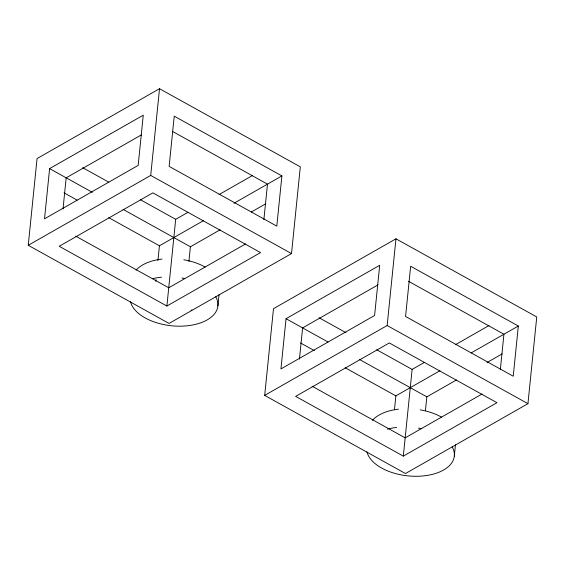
<?xml version="1.0" encoding="UTF-8"?>
<svg xmlns="http://www.w3.org/2000/svg" width="565" height="565" viewBox="0 0 565 565"><rect width="100%" height="100%" fill="white"/><g stroke="black" fill="none" stroke-linecap="round" stroke-linejoin="round"><path stroke-width="0.85" d="M28.25 245.302L37.057 158.581L159.521 88.712L300.319 166.859L291.512 253.579L169.041 323.441L28.25 245.302L150.714 175.433L159.521 88.712M49.614 168.617L44.515 218.825L138.164 165.397L143.263 115.189L49.614 168.617L92.321 192.326M63.012 208.972L66.176 177.813L141.554 134.809M155.827 281.278L156.004 279.548M157.939 260.507L159.436 245.789L203.534 220.625M166.887 306.032L260.536 252.604L152.868 192.849L59.219 246.276L166.887 306.032L175.694 219.312L187.877 212.362M188.908 261.475L190.405 246.764L220.096 229.821M217.885 305.983L219.029 294.676M263.883 219.63L267.492 184.141L172.897 131.638M281.9 175.92L276.801 226.127L169.133 166.371L174.232 116.164L281.9 175.92L233.988 203.252M264.681 395.394L273.488 308.674L395.959 238.811L536.75 316.958L527.943 403.671L405.479 473.541L264.681 395.394L387.145 325.525L395.959 238.811M286.045 318.716L280.946 368.917L374.595 315.489L379.694 265.289L286.045 318.716L327.99 341.995M299.443 359.072L302.607 327.905L377.985 284.901M394.462 409.731L395.867 395.881L439.966 370.725M403.318 456.125L496.967 402.697L389.306 342.941L295.657 396.369L403.318 456.125L412.132 369.411L424.308 362.462M425.431 410.706L426.836 396.856L456.534 379.92M454.317 456.075L455.461 444.775M500.322 369.729L503.924 334.24L408.566 281.306M518.331 326.019L513.232 376.219L405.564 316.464L410.663 266.256L518.331 326.019L471.182 352.913M219.093 194.551L252.597 175.44M251.312 212.016L265.783 203.76M245.641 243.903L168.744 287.776L75.689 236.128M455.524 344.65L489.029 325.539M486.988 362.546L502.214 353.852M482.072 393.996L405.176 437.868L312.12 386.22M150.714 175.433L291.512 253.579M387.145 325.525L527.943 403.671M82.645 167.664L108.791 182.177M140.318 199.678L175.694 219.312M319.077 317.763L345.992 332.7M376.756 349.77L412.132 369.411M123.085 209.396L190.405 246.764M64.071 192.863L77.144 200.116M108.678 217.617L159.436 245.789M359.517 359.495L426.836 396.856M300.509 342.955L314.352 350.639M345.109 367.716L395.867 395.881M452.141 446.83A44.063 24.387 5.8 0 1 420.346 476.161A44.063 24.387 5.8 0 1 366.953 451.795M387.484 429.16A44.063 24.387 5.8 0 1 396.63 427.43M418.418 428.115A44.063 24.387 5.8 0 1 421.116 428.63M372.483 420.296A44.063 24.387 5.8 0 1 398.487 409.173M420.275 409.858A44.063 24.387 5.8 0 1 441.491 417.118M215.71 296.738A44.063 24.387 5.8 0 1 183.907 326.062A44.063 24.387 5.8 0 1 130.522 301.696M152.635 278.658A44.063 24.387 5.8 0 1 161.512 277.196M181.987 278.015A44.063 24.387 5.8 0 1 184.677 278.531M191.895 309.903A22.028 12.19 5.8 0 1 191.055 310.46M136.045 270.197A44.063 24.387 5.8 0 1 162.056 259.074M183.837 259.759A44.063 24.387 5.8 0 1 205.06 267.026"/></g></svg>
